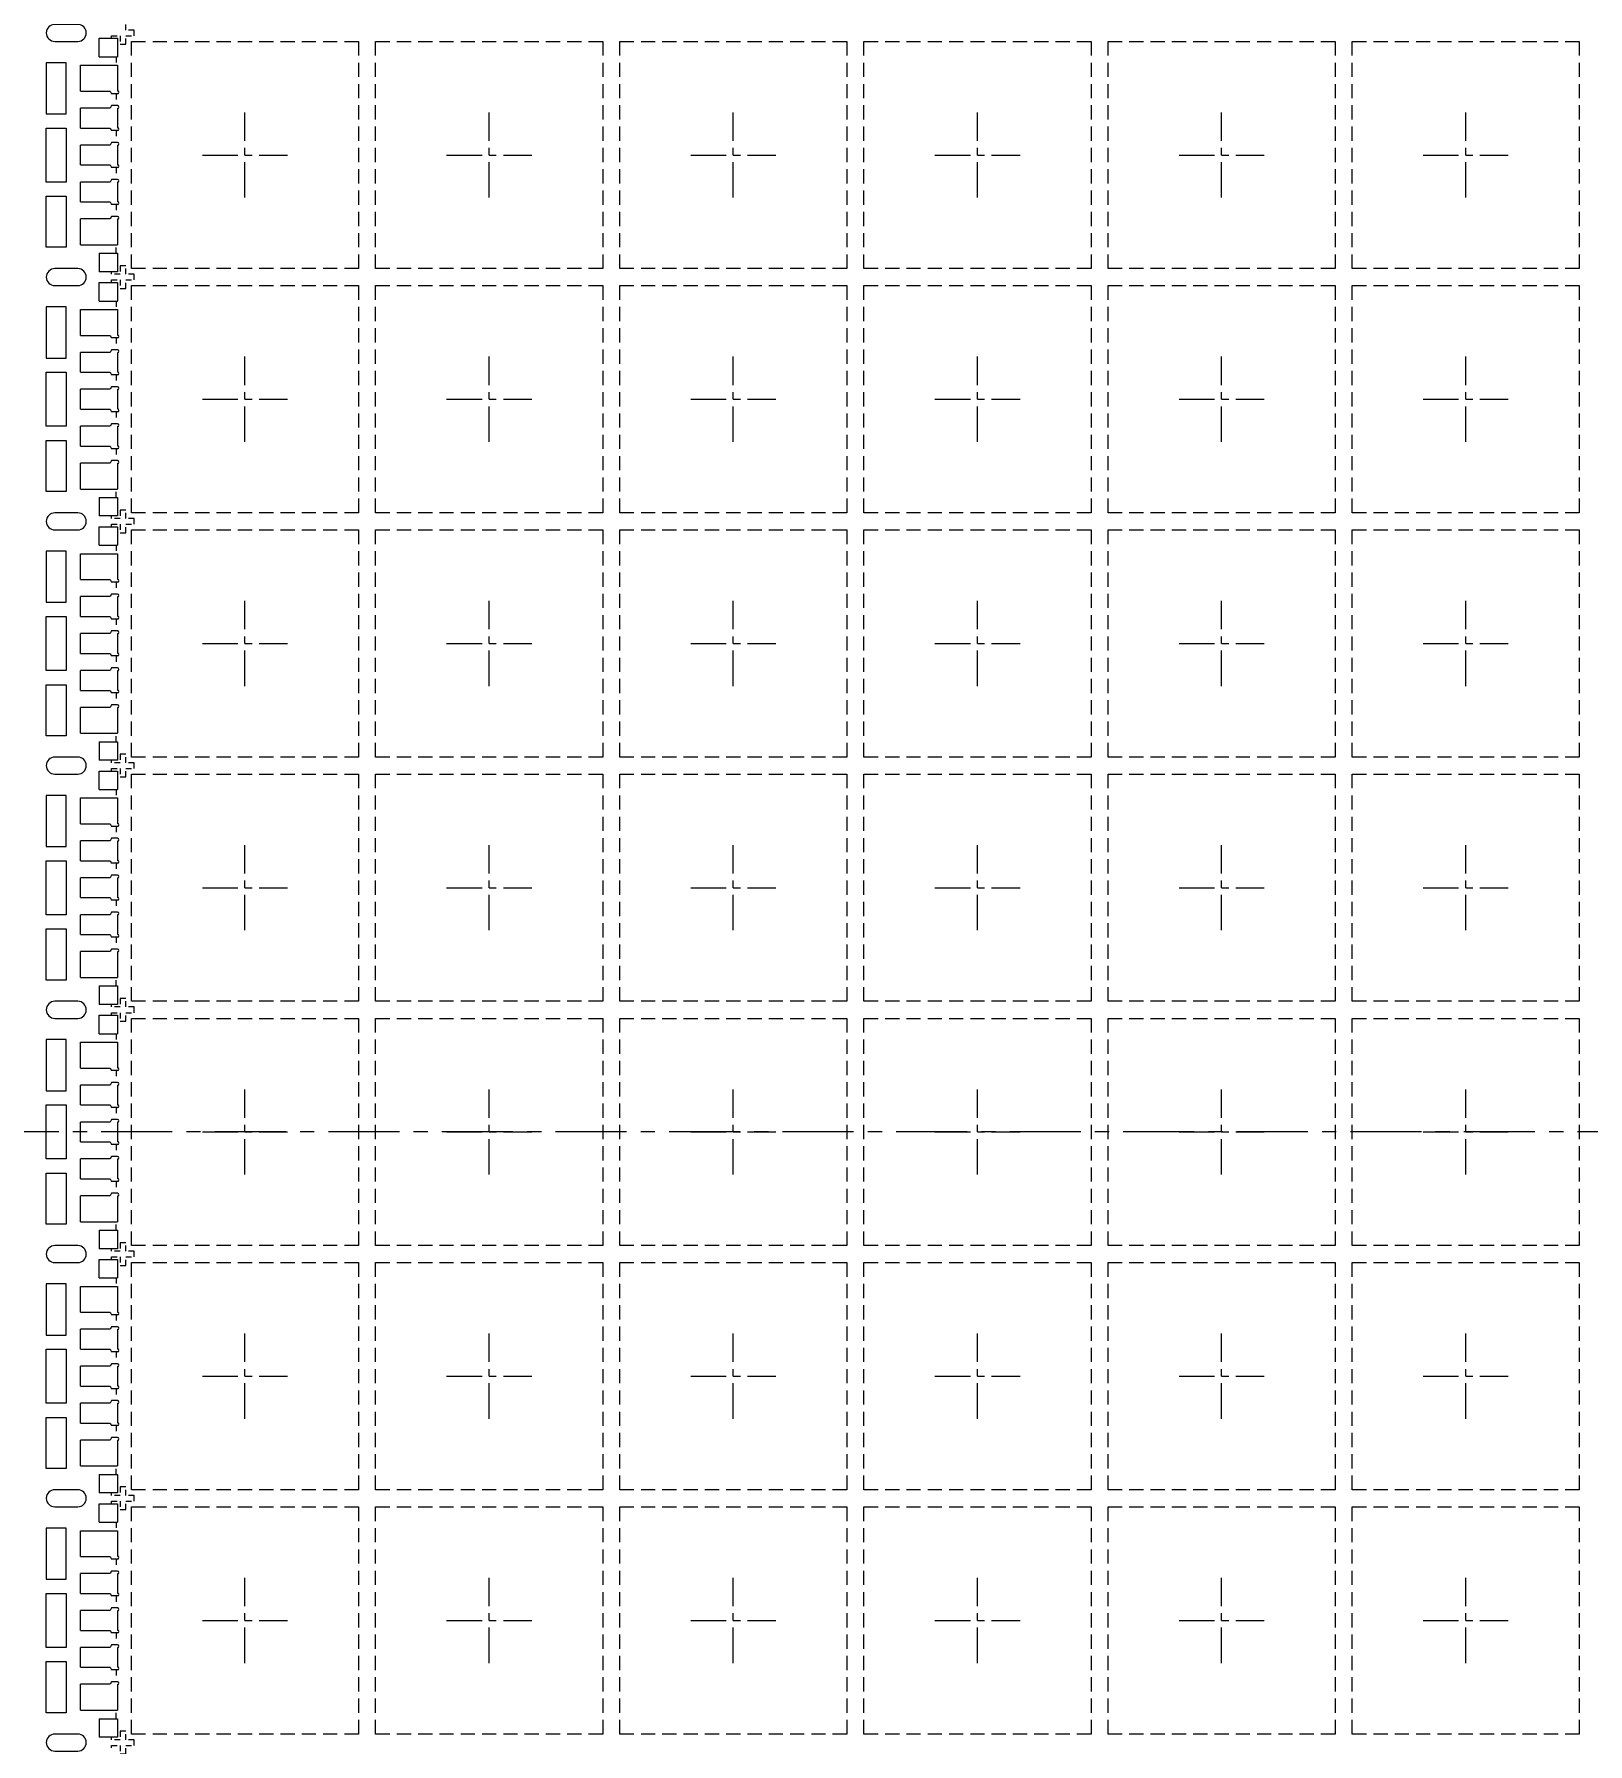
# Model space of a CAD drawing. Header units: millimetres. Extents: x 1670 to 1951, y 501 to 745.
# Drawn here: x 1737.47 to 1764.83, y 664.19 to 694.29 of the extents above; entities that cross this region are included whole.
import ezdxf

# ---------------------------------------------------------------- set-up
doc = ezdxf.new("R2010")
doc.units = ezdxf.units.MM
for name, pattern in [('CENTER', [2, 1.25, -0.25, 0.25, -0.25]), ('DASHED', [0.75, 0.5, -0.25]), ('HIDDEN', [0.375, 0.25, -0.125])]:
    doc.linetypes.add(name, pattern=pattern)
doc.layers.get('Defpoints').update_dxf_attribs({"lineweight": 18})
for name, color, linetype, lineweight in [('1', 7, 'Continuous', 18), ('1D', 4, 'Continuous', 18), ('Pkg', 2, 'DASHED', 9)]:
    doc.layers.add(name, color=color, linetype=linetype, lineweight=lineweight)
doc.layers.add('中心线', color=1, linetype='CENTER')
doc.layers.add('标注', color=4, linetype='Continuous')
doc.styles.add('宋体', font='')
doc.styles.get('宋体').set_extended_font_data('宋体')
doc.dimstyles.new('St. ZB', dxfattribs={"dimtxt": 1.25, "dimasz": 0.8, "dimexe": 0.3, "dimexo": 0.2, "dimgap": 0.3, "dimtad": 0, "dimdec": 3, "dimzin": 0, "dimdsep": 46, "dimtxsty": '宋体', "dimcen": 0.09, "dimdle": 1.6, "dimclrd": 7, "dimclre": 1, "dimclrt": 256, "dimadec": 0, "dimazin": 0, "dimtfac": 1, "dimtdec": 3, "dimtmove": 0, "dimatfit": 3, "dimfxl": 1, "dimtolj": 1, "dimtzin": 0, "dimarcsym": 0})

# ---------------------------------------------------------------- blocks, each defined once
blk = doc.blocks.new('*D61')
at = {"layer": 'Defpoints', "color": 0, "transparency": 16777216}
for p in [(1771.333, 712.452), (1764.571, 636.901), (1763.51, 632.438)]:
    blk.add_point(p, dxfattribs=at)
at = {"layer": '标注', "color": 1, "linetype": 'Continuous', "lineweight": -2, "transparency": 16777216}
for p, q in [((1764.571, 636.401), (1764.571, 635.301)), ((1764.571, 635.301), (1763.51, 634.038)), ((1763.51, 634.038), (1763.51, 632.438))]:
    blk.add_line(p, q, dxfattribs=at)
at = {"layer": '标注', "lineweight": 5, "transparency": 16777216, "insert": (1763.51, 630.013), "char_height": 1.25, "attachment_point": 5, "rotation": 90, "style": '宋体'}
blk.add_mtext('\\A1;6.762', dxfattribs=at)
blk = doc.blocks.new('*D62')
at = {"layer": 'Defpoints', "color": 0, "transparency": 16777216}
for p in [(1771.333, 712.452), (1765.371, 636.901), (1765.375, 632.405)]:
    blk.add_point(p, dxfattribs=at)
at = {"layer": '标注', "color": 1, "linetype": 'Continuous', "lineweight": -2, "transparency": 16777216}
for p, q in [((1765.371, 636.401), (1765.371, 635.301)), ((1765.371, 635.301), (1765.375, 634.005)), ((1765.375, 634.005), (1765.375, 632.405))]:
    blk.add_line(p, q, dxfattribs=at)
at = {"layer": '标注', "lineweight": 5, "transparency": 16777216, "insert": (1765.375, 629.99), "char_height": 1.25, "attachment_point": 5, "rotation": 90, "style": '宋体'}
blk.add_mtext('\\A1;5.962', dxfattribs=at)

msp = doc.modelspace()

# ---------------------------------------------------------------- linework, layer by layer
at = {"color": 1, "linetype": 'CENTER', "lineweight": 5, "ltscale": 0.5}
for p, q in [((1741.1827, 691.4144), (1741.1827, 692.9144)), ((1745.4827, 691.4144), (1745.4827, 692.9144)), ((1749.7827, 691.4144), (1749.7827, 692.9144)), ((1754.0827, 691.4144), (1754.0827, 692.9144)), ((1758.3827, 691.4144), (1758.3827, 692.9144)), ((1762.6827, 691.4144), (1762.6827, 692.9144)), ((1740.4327, 692.1644), (1741.9327, 692.1644)), ((1744.7327, 692.1644), (1746.2327, 692.1644)), ((1749.0327, 692.1644), (1750.5327, 692.1644)), ((1753.3327, 692.1644), (1754.8327, 692.1644)), ((1757.6327, 692.1644), (1759.1327, 692.1644)), ((1761.9327, 692.1644), (1763.4327, 692.1644)), ((1741.1827, 687.1144), (1741.1827, 688.6144)), ((1745.4827, 687.1144), (1745.4827, 688.6144)), ((1749.7827, 687.1144), (1749.7827, 688.6144)), ((1754.0827, 687.1144), (1754.0827, 688.6144)), ((1758.3827, 687.1144), (1758.3827, 688.6144)), ((1762.6827, 687.1144), (1762.6827, 688.6144)), ((1740.4327, 687.8644), (1741.9327, 687.8644)), ((1744.7327, 687.8644), (1746.2327, 687.8644)), ((1749.0327, 687.8644), (1750.5327, 687.8644)), ((1753.3327, 687.8644), (1754.8327, 687.8644)), ((1757.6327, 687.8644), (1759.1327, 687.8644)), ((1761.9327, 687.8644), (1763.4327, 687.8644)), ((1741.1827, 682.8144), (1741.1827, 684.3144)), ((1745.4827, 682.8144), (1745.4827, 684.3144)), ((1749.7827, 682.8144), (1749.7827, 684.3144)), ((1754.0827, 682.8144), (1754.0827, 684.3144)), ((1758.3827, 682.8144), (1758.3827, 684.3144)), ((1762.6827, 682.8144), (1762.6827, 684.3144)), ((1740.4327, 683.5644), (1741.9327, 683.5644)), ((1744.7327, 683.5644), (1746.2327, 683.5644)), ((1749.0327, 683.5644), (1750.5327, 683.5644)), ((1753.3327, 683.5644), (1754.8327, 683.5644)), ((1757.6327, 683.5644), (1759.1327, 683.5644)), ((1761.9327, 683.5644), (1763.4327, 683.5644)), ((1741.1827, 678.5144), (1741.1827, 680.0144)), ((1745.4827, 678.5144), (1745.4827, 680.0144)), ((1749.7827, 678.5144), (1749.7827, 680.0144)), ((1754.0827, 678.5144), (1754.0827, 680.0144)), ((1758.3827, 678.5144), (1758.3827, 680.0144)), ((1762.6827, 678.5144), (1762.6827, 680.0144)), ((1740.4327, 679.2644), (1741.9327, 679.2644)), ((1744.7327, 679.2644), (1746.2327, 679.2644)), ((1749.0327, 679.2644), (1750.5327, 679.2644)), ((1753.3327, 679.2644), (1754.8327, 679.2644)), ((1757.6327, 679.2644), (1759.1327, 679.2644)), ((1761.9327, 679.2644), (1763.4327, 679.2644)), ((1741.1827, 674.2144), (1741.1827, 675.7144)), ((1745.4827, 674.2144), (1745.4827, 675.7144)), ((1749.7827, 674.2144), (1749.7827, 675.7144)), ((1754.0827, 674.2144), (1754.0827, 675.7144)), ((1758.3827, 674.2144), (1758.3827, 675.7144)), ((1762.6827, 674.2144), (1762.6827, 675.7144)), ((1740.4327, 674.9644), (1741.9327, 674.9644)), ((1744.7327, 674.9644), (1746.2327, 674.9644)), ((1749.0327, 674.9644), (1750.5327, 674.9644)), ((1753.3327, 674.9644), (1754.8327, 674.9644)), ((1757.6327, 674.9644), (1759.1327, 674.9644)), ((1761.9327, 674.9644), (1763.4327, 674.9644)), ((1741.1827, 669.9144), (1741.1827, 671.4144)), ((1745.4827, 669.9144), (1745.4827, 671.4144)), ((1749.7827, 669.9144), (1749.7827, 671.4144)), ((1754.0827, 669.9144), (1754.0827, 671.4144)), ((1758.3827, 669.9144), (1758.3827, 671.4144)), ((1762.6827, 669.9144), (1762.6827, 671.4144)), ((1740.4327, 670.6644), (1741.9327, 670.6644)), ((1744.7327, 670.6644), (1746.2327, 670.6644)), ((1749.0327, 670.6644), (1750.5327, 670.6644)), ((1753.3327, 670.6644), (1754.8327, 670.6644)), ((1757.6327, 670.6644), (1759.1327, 670.6644)), ((1761.9327, 670.6644), (1763.4327, 670.6644)), ((1741.1827, 665.6144), (1741.1827, 667.1144)), ((1745.4827, 665.6144), (1745.4827, 667.1144)), ((1749.7827, 665.6144), (1749.7827, 667.1144)), ((1754.0827, 665.6144), (1754.0827, 667.1144)), ((1758.3827, 665.6144), (1758.3827, 667.1144)), ((1762.6827, 665.6144), (1762.6827, 667.1144)), ((1740.4327, 666.3644), (1741.9327, 666.3644)), ((1744.7327, 666.3644), (1746.2327, 666.3644)), ((1749.0327, 666.3644), (1750.5327, 666.3644)), ((1753.3327, 666.3644), (1754.8327, 666.3644)), ((1757.6327, 666.3644), (1759.1327, 666.3644)), ((1761.9327, 666.3644), (1763.4327, 666.3644))]:
    msp.add_line(p, q, dxfattribs=at)
at = {"layer": '1', "linetype": 'Continuous', "lineweight": 5}
for p, q in [((1738.6127, 693.8944), (1738.6127, 694.2194)), ((1738.6127, 693.8944), (1738.9377, 693.8944)), ((1738.2827, 693.7444), (1738.9377, 693.7444)), ((1738.2827, 693.2894), (1738.809, 693.2894)), ((1738.809, 693.2894), (1738.8327, 693.2444)), ((1738.9377, 693.2444), (1738.8327, 693.2444)), ((1738.809, 692.9894), (1738.2827, 692.9894)), ((1738.8327, 693.0344), (1738.809, 692.9894)), ((1738.9377, 693.0344), (1738.8327, 693.0344)), ((1738.2827, 692.6394), (1738.809, 692.6394)), ((1738.809, 692.6394), (1738.8327, 692.5944)), ((1738.809, 692.3394), (1738.2827, 692.3394)), ((1738.8327, 692.3844), (1738.809, 692.3394)), ((1738.9377, 692.5944), (1738.8327, 692.5944)), ((1738.9377, 692.3844), (1738.8327, 692.3844)), ((1738.2827, 691.9894), (1738.809, 691.9894)), ((1738.809, 691.9894), (1738.8327, 691.9444)), ((1738.8327, 691.7344), (1738.809, 691.6894)), ((1738.9377, 691.9444), (1738.8327, 691.9444)), ((1738.9377, 691.7344), (1738.8327, 691.7344)), ((1738.809, 691.6894), (1738.2827, 691.6894)), ((1738.2827, 691.3394), (1738.809, 691.3394)), ((1738.809, 691.3394), (1738.8327, 691.2944)), ((1738.9377, 691.2944), (1738.8327, 691.2944)), ((1738.809, 691.0394), (1738.2827, 691.0394)), ((1738.8327, 691.0844), (1738.809, 691.0394)), ((1738.9377, 691.0844), (1738.8327, 691.0844)), ((1738.2827, 690.5844), (1738.9377, 690.5844)), ((1738.6127, 690.4344), (1738.6127, 690.1094)), ((1738.6127, 690.4344), (1738.9377, 690.4344)), ((1738.6127, 689.5944), (1738.6127, 689.9194)), ((1738.6127, 689.5944), (1738.9377, 689.5944)), ((1738.2827, 689.4444), (1738.9377, 689.4444)), ((1738.2827, 688.9894), (1738.809, 688.9894)), ((1738.809, 688.9894), (1738.8327, 688.9444)), ((1738.809, 688.6894), (1738.2827, 688.6894)), ((1738.8327, 688.7344), (1738.809, 688.6894)), ((1738.9377, 688.9444), (1738.8327, 688.9444)), ((1738.9377, 688.7344), (1738.8327, 688.7344)), ((1738.2827, 688.3394), (1738.809, 688.3394)), ((1738.809, 688.3394), (1738.8327, 688.2944)), ((1738.9377, 688.2944), (1738.8327, 688.2944)), ((1738.809, 688.0394), (1738.2827, 688.0394)), ((1738.8327, 688.0844), (1738.809, 688.0394)), ((1738.9377, 688.0844), (1738.8327, 688.0844)), ((1738.2827, 687.6894), (1738.809, 687.6894)), ((1738.809, 687.6894), (1738.8327, 687.6444)), ((1738.9377, 687.6444), (1738.8327, 687.6444)), ((1738.809, 687.3894), (1738.2827, 687.3894)), ((1738.8327, 687.4344), (1738.809, 687.3894)), ((1738.9377, 687.4344), (1738.8327, 687.4344)), ((1738.2827, 687.0394), (1738.809, 687.0394)), ((1738.809, 687.0394), (1738.8327, 686.9944)), ((1738.9377, 686.9944), (1738.8327, 686.9944)), ((1738.809, 686.7394), (1738.2827, 686.7394)), ((1738.8327, 686.7844), (1738.809, 686.7394)), ((1738.9377, 686.7844), (1738.8327, 686.7844)), ((1738.2827, 686.2844), (1738.9377, 686.2844)), ((1738.6127, 686.1344), (1738.6127, 685.8094)), ((1738.6127, 686.1344), (1738.9377, 686.1344)), ((1738.6127, 685.2944), (1738.6127, 685.6194)), ((1738.2827, 685.1444), (1738.9377, 685.1444)), ((1738.6127, 685.2944), (1738.9377, 685.2944)), ((1738.2827, 684.6894), (1738.809, 684.6894)), ((1738.809, 684.6894), (1738.8327, 684.6444)), ((1738.9377, 684.6444), (1738.8327, 684.6444)), ((1738.809, 684.3894), (1738.2827, 684.3894)), ((1738.8327, 684.4344), (1738.809, 684.3894)), ((1738.9377, 684.4344), (1738.8327, 684.4344)), ((1738.2827, 684.0394), (1738.809, 684.0394)), ((1738.809, 684.0394), (1738.8327, 683.9944)), ((1738.9377, 683.9944), (1738.8327, 683.9944)), ((1738.809, 683.7394), (1738.2827, 683.7394)), ((1738.8327, 683.7844), (1738.809, 683.7394)), ((1738.9377, 683.7844), (1738.8327, 683.7844)), ((1738.2827, 683.3894), (1738.809, 683.3894)), ((1738.809, 683.3894), (1738.8327, 683.3444)), ((1738.9377, 683.3444), (1738.8327, 683.3444)), ((1738.809, 683.0894), (1738.2827, 683.0894)), ((1738.8327, 683.1344), (1738.809, 683.0894)), ((1738.9377, 683.1344), (1738.8327, 683.1344)), ((1738.2827, 682.7394), (1738.809, 682.7394)), ((1738.809, 682.7394), (1738.8327, 682.6944)), ((1738.9377, 682.6944), (1738.8327, 682.6944)), ((1738.809, 682.4394), (1738.2827, 682.4394)), ((1738.8327, 682.4844), (1738.809, 682.4394)), ((1738.9377, 682.4844), (1738.8327, 682.4844)), ((1738.2827, 681.9844), (1738.9377, 681.9844)), ((1738.6127, 681.8344), (1738.6127, 681.5094)), ((1738.6127, 681.8344), (1738.9377, 681.8344)), ((1738.6127, 680.9944), (1738.6127, 681.3194)), ((1738.6127, 680.9944), (1738.9377, 680.9944)), ((1738.2827, 680.8444), (1738.9377, 680.8444)), ((1738.2827, 680.3894), (1738.809, 680.3894)), ((1738.809, 680.3894), (1738.8327, 680.3444)), ((1738.9377, 680.3444), (1738.8327, 680.3444)), ((1738.809, 680.0894), (1738.2827, 680.0894)), ((1738.8327, 680.1344), (1738.809, 680.0894)), ((1738.9377, 680.1344), (1738.8327, 680.1344)), ((1738.2827, 679.7394), (1738.809, 679.7394)), ((1738.809, 679.7394), (1738.8327, 679.6944)), ((1738.9377, 679.6944), (1738.8327, 679.6944)), ((1738.809, 679.4394), (1738.2827, 679.4394)), ((1738.8327, 679.4844), (1738.809, 679.4394)), ((1738.9377, 679.4844), (1738.8327, 679.4844)), ((1738.2827, 679.0894), (1738.809, 679.0894)), ((1738.809, 679.0894), (1738.8327, 679.0444)), ((1738.809, 678.7894), (1738.2827, 678.7894)), ((1738.8327, 678.8344), (1738.809, 678.7894)), ((1738.9377, 679.0444), (1738.8327, 679.0444)), ((1738.9377, 678.8344), (1738.8327, 678.8344)), ((1738.2827, 678.4394), (1738.809, 678.4394)), ((1738.809, 678.4394), (1738.8327, 678.3944)), ((1738.8327, 678.1844), (1738.809, 678.1394)), ((1738.9377, 678.3944), (1738.8327, 678.3944)), ((1738.9377, 678.1844), (1738.8327, 678.1844)), ((1738.809, 678.1394), (1738.2827, 678.1394)), ((1738.2827, 677.6844), (1738.9377, 677.6844)), ((1738.6127, 677.5344), (1738.6127, 677.2094)), ((1738.6127, 677.5344), (1738.9377, 677.5344)), ((1738.6127, 676.6944), (1738.6127, 677.0194)), ((1738.6127, 676.6944), (1738.9377, 676.6944)), ((1738.2827, 676.5444), (1738.9377, 676.5444)), ((1738.2827, 676.0894), (1738.809, 676.0894)), ((1738.809, 676.0894), (1738.8327, 676.0444)), ((1738.809, 675.7894), (1738.2827, 675.7894)), ((1738.8327, 675.8344), (1738.809, 675.7894)), ((1738.9377, 676.0444), (1738.8327, 676.0444)), ((1738.9377, 675.8344), (1738.8327, 675.8344)), ((1738.2827, 675.4394), (1738.809, 675.4394)), ((1738.809, 675.4394), (1738.8327, 675.3944)), ((1738.8327, 675.1844), (1738.809, 675.1394)), ((1738.9377, 675.3944), (1738.8327, 675.3944)), ((1738.9377, 675.1844), (1738.8327, 675.1844)), ((1738.809, 675.1394), (1738.2827, 675.1394)), ((1738.2827, 674.7894), (1738.809, 674.7894)), ((1738.809, 674.7894), (1738.8327, 674.7444)), ((1738.9377, 674.7444), (1738.8327, 674.7444)), ((1738.809, 674.4894), (1738.2827, 674.4894)), ((1738.8327, 674.5344), (1738.809, 674.4894)), ((1738.9377, 674.5344), (1738.8327, 674.5344)), ((1738.2827, 674.1394), (1738.809, 674.1394)), ((1738.809, 674.1394), (1738.8327, 674.0944)), ((1738.9377, 674.0944), (1738.8327, 674.0944)), ((1738.809, 673.8394), (1738.2827, 673.8394)), ((1738.8327, 673.8844), (1738.809, 673.8394)), ((1738.9377, 673.8844), (1738.8327, 673.8844)), ((1738.2827, 673.3844), (1738.9377, 673.3844)), ((1738.6127, 673.2344), (1738.6127, 672.9094)), ((1738.6127, 673.2344), (1738.9377, 673.2344)), ((1738.6127, 672.3944), (1738.6127, 672.7194)), ((1738.2827, 672.2444), (1738.9377, 672.2444)), ((1738.6127, 672.3944), (1738.9377, 672.3944)), ((1738.2827, 671.7894), (1738.809, 671.7894)), ((1738.809, 671.7894), (1738.8327, 671.7444)), ((1738.8327, 671.5344), (1738.809, 671.4894)), ((1738.9377, 671.7444), (1738.8327, 671.7444)), ((1738.9377, 671.5344), (1738.8327, 671.5344)), ((1738.809, 671.4894), (1738.2827, 671.4894)), ((1738.2827, 671.1394), (1738.809, 671.1394)), ((1738.809, 671.1394), (1738.8327, 671.0944)), ((1738.9377, 671.0944), (1738.8327, 671.0944)), ((1738.809, 670.8394), (1738.2827, 670.8394)), ((1738.8327, 670.8844), (1738.809, 670.8394)), ((1738.9377, 670.8844), (1738.8327, 670.8844)), ((1738.2827, 670.4894), (1738.809, 670.4894)), ((1738.809, 670.4894), (1738.8327, 670.4444)), ((1738.9377, 670.4444), (1738.8327, 670.4444)), ((1738.809, 670.1894), (1738.2827, 670.1894)), ((1738.8327, 670.2344), (1738.809, 670.1894)), ((1738.9377, 670.2344), (1738.8327, 670.2344)), ((1738.2827, 669.8394), (1738.809, 669.8394)), ((1738.809, 669.8394), (1738.8327, 669.7944)), ((1738.9377, 669.7944), (1738.8327, 669.7944)), ((1738.809, 669.5394), (1738.2827, 669.5394)), ((1738.8327, 669.5844), (1738.809, 669.5394)), ((1738.9377, 669.5844), (1738.8327, 669.5844)), ((1738.2827, 669.0844), (1738.9377, 669.0844)), ((1738.6127, 668.9344), (1738.6127, 668.6094)), ((1738.6127, 668.9344), (1738.9377, 668.9344)), ((1738.6127, 668.0944), (1738.6127, 668.4194)), ((1738.2827, 667.9444), (1738.9377, 667.9444)), ((1738.6127, 668.0944), (1738.9377, 668.0944)), ((1738.2827, 667.4894), (1738.809, 667.4894)), ((1738.809, 667.4894), (1738.8327, 667.4444)), ((1738.9377, 667.4444), (1738.8327, 667.4444)), ((1738.809, 667.1894), (1738.2827, 667.1894)), ((1738.8327, 667.2344), (1738.809, 667.1894)), ((1738.9377, 667.2344), (1738.8327, 667.2344)), ((1738.2827, 666.8394), (1738.809, 666.8394)), ((1738.809, 666.8394), (1738.8327, 666.7944)), ((1738.9377, 666.7944), (1738.8327, 666.7944)), ((1738.809, 666.5394), (1738.2827, 666.5394)), ((1738.8327, 666.5844), (1738.809, 666.5394)), ((1738.9377, 666.5844), (1738.8327, 666.5844)), ((1738.2827, 666.1894), (1738.809, 666.1894)), ((1738.809, 666.1894), (1738.8327, 666.1444)), ((1738.9377, 666.1444), (1738.8327, 666.1444)), ((1738.809, 665.8894), (1738.2827, 665.8894)), ((1738.8327, 665.9344), (1738.809, 665.8894)), ((1738.9377, 665.9344), (1738.8327, 665.9344)), ((1738.2827, 665.5394), (1738.809, 665.5394)), ((1738.809, 665.5394), (1738.8327, 665.4944)), ((1738.809, 665.2394), (1738.2827, 665.2394)), ((1738.8327, 665.2844), (1738.809, 665.2394)), ((1738.9377, 665.4944), (1738.8327, 665.4944)), ((1738.9377, 665.2844), (1738.8327, 665.2844)), ((1738.2827, 664.7844), (1738.9377, 664.7844)), ((1738.6127, 664.6344), (1738.6127, 664.3094)), ((1738.6127, 664.6344), (1738.9377, 664.6344))]:
    msp.add_line(p, q, dxfattribs=at)
at = {"layer": '1', "lineweight": 5}
for p, q in [((1738.2827, 693.2894), (1738.2827, 693.7444)), ((1738.2827, 692.6394), (1738.2827, 692.9894)), ((1738.2827, 691.9894), (1738.2827, 692.3394)), ((1738.2827, 691.3394), (1738.2827, 691.6894)), ((1738.2827, 690.5844), (1738.2827, 691.0394)), ((1738.2827, 688.9894), (1738.2827, 689.4444)), ((1738.2827, 688.3394), (1738.2827, 688.6894)), ((1738.2827, 687.6894), (1738.2827, 688.0394)), ((1738.2827, 687.0394), (1738.2827, 687.3894)), ((1738.2827, 686.2844), (1738.2827, 686.7394)), ((1738.2827, 684.6894), (1738.2827, 685.1444)), ((1738.2827, 684.0394), (1738.2827, 684.3894)), ((1738.2827, 683.3894), (1738.2827, 683.7394)), ((1738.2827, 682.7394), (1738.2827, 683.0894)), ((1738.2827, 681.9844), (1738.2827, 682.4394)), ((1738.2827, 680.3894), (1738.2827, 680.8444)), ((1738.2827, 679.7394), (1738.2827, 680.0894)), ((1738.2827, 679.0894), (1738.2827, 679.4394)), ((1738.2827, 678.4394), (1738.2827, 678.7894)), ((1738.2827, 677.6844), (1738.2827, 678.1394)), ((1738.2827, 676.0894), (1738.2827, 676.5444)), ((1738.2827, 675.4394), (1738.2827, 675.7894)), ((1738.2827, 674.7894), (1738.2827, 675.1394)), ((1738.2827, 674.1394), (1738.2827, 674.4894)), ((1738.2827, 673.3844), (1738.2827, 673.8394)), ((1738.2827, 671.7894), (1738.2827, 672.2444)), ((1738.2827, 671.1394), (1738.2827, 671.4894)), ((1738.2827, 670.4894), (1738.2827, 670.8394)), ((1738.2827, 669.8394), (1738.2827, 670.1894)), ((1738.2827, 669.0844), (1738.2827, 669.5394)), ((1738.2827, 667.4894), (1738.2827, 667.9444)), ((1738.2827, 666.8394), (1738.2827, 667.1894)), ((1738.2827, 666.1894), (1738.2827, 666.5394)), ((1738.2827, 665.5394), (1738.2827, 665.8894)), ((1738.2827, 664.7844), (1738.2827, 665.2394))]:
    msp.add_line(p, q, dxfattribs=at)
at = {"layer": '1', "lineweight": 5, "ltscale": 10}
for points in [[(1738.2377, 694.4644), (1737.8327, 694.4644, 1), (1737.8327, 694.1644), (1738.2377, 694.1644, 1)], [(1738.2377, 690.1644), (1737.8327, 690.1644, 1), (1737.8327, 689.8644), (1738.2377, 689.8644, 1)], [(1738.2377, 685.8644), (1737.8327, 685.8644, 1), (1737.8327, 685.5644), (1738.2377, 685.5644, 1)], [(1738.2377, 681.5644), (1737.8327, 681.5644, 1), (1737.8327, 681.2644), (1738.2377, 681.2644, 1)], [(1738.2377, 677.2644), (1737.8327, 677.2644, 1), (1737.8327, 676.9644), (1738.2377, 676.9644, 1)], [(1738.2377, 672.9644), (1737.8327, 672.9644, 1), (1737.8327, 672.6644), (1738.2377, 672.6644, 1)], [(1738.2377, 668.6644), (1737.8327, 668.6644, 1), (1737.8327, 668.3644), (1738.2377, 668.3644, 1)], [(1738.2377, 664.3644), (1737.8327, 664.3644, 1), (1737.8327, 664.0644), (1738.2377, 664.0644, 1)]]:
    msp.add_lwpolyline(points, format="xyb", close=True, dxfattribs=at)
at = {"layer": '1', "linetype": 'Continuous', "lineweight": 5}
for points in [[(1738.6127, 694.2194), (1738.9377, 694.2194), (1738.9377, 693.8944)], [(1738.9377, 693.7444), (1738.9377, 693.2944)], [(1738.9377, 692.9844), (1738.9377, 692.6444)], [(1738.9377, 692.3344), (1738.9377, 691.9944)], [(1738.9377, 691.6844), (1738.9377, 691.3444)], [(1738.9377, 691.0344), (1738.9377, 690.5844)], [(1738.9377, 690.4344), (1738.9377, 690.1094), (1738.6127, 690.1094)], [(1738.6127, 689.9194), (1738.9377, 689.9194), (1738.9377, 689.5944)], [(1738.9377, 689.4444), (1738.9377, 688.9944)], [(1738.9377, 688.6844), (1738.9377, 688.3444)], [(1738.9377, 688.0344), (1738.9377, 687.6944)], [(1738.9377, 687.3844), (1738.9377, 687.0444)], [(1738.9377, 686.7344), (1738.9377, 686.2844)], [(1738.9377, 686.1344), (1738.9377, 685.8094), (1738.6127, 685.8094)], [(1738.6127, 685.6194), (1738.9377, 685.6194), (1738.9377, 685.2944)], [(1738.9377, 685.1444), (1738.9377, 684.6944)], [(1738.9377, 684.3844), (1738.9377, 684.0444)], [(1738.9377, 683.7344), (1738.9377, 683.3944)], [(1738.9377, 683.0844), (1738.9377, 682.7444)], [(1738.9377, 682.4344), (1738.9377, 681.9844)], [(1738.9377, 681.8344), (1738.9377, 681.5094), (1738.6127, 681.5094)], [(1738.6127, 681.3194), (1738.9377, 681.3194), (1738.9377, 680.9944)], [(1738.9377, 680.8444), (1738.9377, 680.3944)], [(1738.9377, 680.0844), (1738.9377, 679.7444)], [(1738.9377, 679.4344), (1738.9377, 679.0944)], [(1738.9377, 678.7844), (1738.9377, 678.4444)], [(1738.9377, 678.1344), (1738.9377, 677.6844)], [(1738.9377, 677.5344), (1738.9377, 677.2094), (1738.6127, 677.2094)], [(1738.6127, 677.0194), (1738.9377, 677.0194), (1738.9377, 676.6944)], [(1738.9377, 676.5444), (1738.9377, 676.0944)], [(1738.9377, 675.7844), (1738.9377, 675.4444)], [(1738.9377, 675.1344), (1738.9377, 674.7944)], [(1738.9377, 674.4844), (1738.9377, 674.1444)], [(1738.9377, 673.8344), (1738.9377, 673.3844)], [(1738.9377, 673.2344), (1738.9377, 672.9094), (1738.6127, 672.9094)], [(1738.6127, 672.7194), (1738.9377, 672.7194), (1738.9377, 672.3944)], [(1738.9377, 672.2444), (1738.9377, 671.7944)], [(1738.9377, 671.4844), (1738.9377, 671.1444)], [(1738.9377, 670.8344), (1738.9377, 670.4944)], [(1738.9377, 670.1844), (1738.9377, 669.8444)], [(1738.9377, 669.5344), (1738.9377, 669.0844)], [(1738.9377, 668.9344), (1738.9377, 668.6094), (1738.6127, 668.6094)], [(1738.6127, 668.4194), (1738.9377, 668.4194), (1738.9377, 668.0944)], [(1738.9377, 667.9444), (1738.9377, 667.4944)], [(1738.9377, 667.1844), (1738.9377, 666.8444)], [(1738.9377, 666.5344), (1738.9377, 666.1944)], [(1738.9377, 665.8844), (1738.9377, 665.5444)], [(1738.9377, 665.2344), (1738.9377, 664.7844)], [(1738.9377, 664.6344), (1738.9377, 664.3094), (1738.6127, 664.3094)]]:
    msp.add_lwpolyline(points, dxfattribs=at)
at = {"layer": '1', "lineweight": 5, "ltscale": 10}
for points in [[(1737.6827, 692.8894), (1738.0327, 692.8894), (1738.0327, 693.7894), (1737.6827, 693.7894)], [(1737.6827, 692.6394), (1738.0327, 692.6394), (1738.0327, 691.6894), (1737.6827, 691.6894)], [(1738.0327, 691.4394), (1738.0327, 690.5394), (1737.6827, 690.5394), (1737.6827, 691.4394)], [(1737.6827, 688.5894), (1738.0327, 688.5894), (1738.0327, 689.4894), (1737.6827, 689.4894)], [(1737.6827, 688.3394), (1738.0327, 688.3394), (1738.0327, 687.3894), (1737.6827, 687.3894)], [(1738.0327, 687.1394), (1738.0327, 686.2394), (1737.6827, 686.2394), (1737.6827, 687.1394)], [(1737.6827, 684.2894), (1738.0327, 684.2894), (1738.0327, 685.1894), (1737.6827, 685.1894)], [(1737.6827, 684.0394), (1738.0327, 684.0394), (1738.0327, 683.0894), (1737.6827, 683.0894)], [(1738.0327, 682.8394), (1738.0327, 681.9394), (1737.6827, 681.9394), (1737.6827, 682.8394)], [(1737.6827, 679.9894), (1738.0327, 679.9894), (1738.0327, 680.8894), (1737.6827, 680.8894)], [(1737.6827, 679.7394), (1738.0327, 679.7394), (1738.0327, 678.7894), (1737.6827, 678.7894)], [(1738.0327, 678.5394), (1738.0327, 677.6394), (1737.6827, 677.6394), (1737.6827, 678.5394)], [(1737.6827, 675.6894), (1738.0327, 675.6894), (1738.0327, 676.5894), (1737.6827, 676.5894)], [(1737.6827, 675.4394), (1738.0327, 675.4394), (1738.0327, 674.4894), (1737.6827, 674.4894)], [(1738.0327, 674.2394), (1738.0327, 673.3394), (1737.6827, 673.3394), (1737.6827, 674.2394)], [(1737.6827, 671.3894), (1738.0327, 671.3894), (1738.0327, 672.2894), (1737.6827, 672.2894)], [(1737.6827, 671.1394), (1738.0327, 671.1394), (1738.0327, 670.1894), (1737.6827, 670.1894)], [(1738.0327, 669.9394), (1738.0327, 669.0394), (1737.6827, 669.0394), (1737.6827, 669.9394)], [(1737.6827, 667.0894), (1738.0327, 667.0894), (1738.0327, 667.9894), (1737.6827, 667.9894)], [(1737.6827, 666.8394), (1738.0327, 666.8394), (1738.0327, 665.8894), (1737.6827, 665.8894)], [(1738.0327, 665.6394), (1738.0327, 664.7394), (1737.6827, 664.7394), (1737.6827, 665.6394)]]:
    msp.add_lwpolyline(points, close=True, dxfattribs=at)
at = {"layer": '1'}
for centre in [(1738.9377, 693.2694), (1738.9377, 693.0094), (1738.9377, 692.6194), (1738.9377, 692.3594), (1738.9377, 691.9694), (1738.9377, 691.7094), (1738.9377, 691.3194), (1738.9377, 691.0594), (1738.9377, 688.9694), (1738.9377, 688.7094), (1738.9377, 688.3194), (1738.9377, 688.0594), (1738.9377, 687.6694), (1738.9377, 687.4094), (1738.9377, 687.0194), (1738.9377, 686.7594), (1738.9377, 684.6694), (1738.9377, 684.4094), (1738.9377, 684.0194), (1738.9377, 683.7594), (1738.9377, 683.3694), (1738.9377, 683.1094), (1738.9377, 682.7194), (1738.9377, 682.4594), (1738.9377, 680.3694), (1738.9377, 680.1094), (1738.9377, 679.7194), (1738.9377, 679.4594), (1738.9377, 679.0694), (1738.9377, 678.8094), (1738.9377, 678.4194), (1738.9377, 678.1594), (1738.9377, 676.0694), (1738.9377, 675.8094), (1738.9377, 675.4194), (1738.9377, 675.1594), (1738.9377, 674.7694), (1738.9377, 674.5094), (1738.9377, 674.1194), (1738.9377, 673.8594), (1738.9377, 671.7694), (1738.9377, 671.5094), (1738.9377, 671.1194), (1738.9377, 670.8594), (1738.9377, 670.4694), (1738.9377, 670.2094), (1738.9377, 669.8194), (1738.9377, 669.5594), (1738.9377, 667.4694), (1738.9377, 667.2094), (1738.9377, 666.8194), (1738.9377, 666.5594), (1738.9377, 666.1694), (1738.9377, 665.9094), (1738.9377, 665.5194), (1738.9377, 665.2594)]:
    msp.add_arc(centre, 0.025, 270, 90, dxfattribs=at)
at = {"layer": '1D', "color": 4, "linetype": 'HIDDEN', "lineweight": 5, "ltscale": 0.3}
for points in [[(1738.8327, 694.2194), (1738.8327, 694.2644), (1738.9827, 694.2644), (1738.9827, 694.1144), (1739.0827, 694.1144), (1739.0827, 694.2644), (1739.2327, 694.2644), (1739.2327, 694.3644), (1739.0827, 694.3644), (1739.0827, 694.5144), (1738.9827, 694.5144)], [(1738.9127, 693.8944), (1738.9127, 693.7444)], [(1738.9127, 693.2444), (1738.9127, 693.0344)], [(1738.9127, 692.5944), (1738.9127, 692.3844)], [(1738.9127, 691.9444), (1738.9127, 691.7344)], [(1738.9127, 691.2944), (1738.9127, 691.0844)], [(1738.9127, 690.4344), (1738.9127, 690.5844)], [(1738.8327, 689.9194), (1738.8327, 689.9644), (1738.9827, 689.9644), (1738.9827, 689.8144), (1739.0827, 689.8144), (1739.0827, 689.9644), (1739.2327, 689.9644), (1739.2327, 690.0644), (1739.0827, 690.0644), (1739.0827, 690.2144), (1738.9827, 690.2144)], [(1738.9827, 690.2144), (1738.9827, 690.0644), (1738.8327, 690.0644), (1738.8327, 690.1094)], [(1738.9127, 689.5944), (1738.9127, 689.4444)], [(1738.9127, 688.9444), (1738.9127, 688.7344)], [(1738.9127, 688.2944), (1738.9127, 688.0844)], [(1738.9127, 687.6444), (1738.9127, 687.4344)], [(1738.9127, 686.9944), (1738.9127, 686.7844)], [(1738.9127, 686.1344), (1738.9127, 686.2844)], [(1738.8327, 685.6194), (1738.8327, 685.6644), (1738.9827, 685.6644), (1738.9827, 685.5144), (1739.0827, 685.5144), (1739.0827, 685.6644), (1739.2327, 685.6644), (1739.2327, 685.7644), (1739.0827, 685.7644), (1739.0827, 685.9144), (1738.9827, 685.9144)], [(1738.9827, 685.9144), (1738.9827, 685.7644), (1738.8327, 685.7644), (1738.8327, 685.8094)], [(1738.9127, 685.2944), (1738.9127, 685.1444)], [(1738.9127, 684.6444), (1738.9127, 684.4344)], [(1738.9127, 683.9944), (1738.9127, 683.7844)], [(1738.9127, 683.3444), (1738.9127, 683.1344)], [(1738.9127, 682.6944), (1738.9127, 682.4844)], [(1738.9127, 681.8344), (1738.9127, 681.9844)], [(1738.8327, 681.3194), (1738.8327, 681.3644), (1738.9827, 681.3644), (1738.9827, 681.2144), (1739.0827, 681.2144), (1739.0827, 681.3644), (1739.2327, 681.3644), (1739.2327, 681.4644), (1739.0827, 681.4644), (1739.0827, 681.6144), (1738.9827, 681.6144)], [(1738.9827, 681.6144), (1738.9827, 681.4644), (1738.8327, 681.4644), (1738.8327, 681.5094)], [(1738.9127, 680.9944), (1738.9127, 680.8444)], [(1738.9127, 680.3444), (1738.9127, 680.1344)], [(1738.9127, 679.6944), (1738.9127, 679.4844)], [(1738.9127, 679.0444), (1738.9127, 678.8344)], [(1738.9127, 678.3944), (1738.9127, 678.1844)], [(1738.9127, 677.5344), (1738.9127, 677.6844)], [(1738.8327, 677.0194), (1738.8327, 677.0644), (1738.9827, 677.0644), (1738.9827, 676.9144), (1739.0827, 676.9144), (1739.0827, 677.0644), (1739.2327, 677.0644), (1739.2327, 677.1644), (1739.0827, 677.1644), (1739.0827, 677.3144), (1738.9827, 677.3144)], [(1738.9827, 677.3144), (1738.9827, 677.1644), (1738.8327, 677.1644), (1738.8327, 677.2094)], [(1738.9127, 676.6944), (1738.9127, 676.5444)], [(1738.9127, 676.0444), (1738.9127, 675.8344)], [(1738.9127, 675.3944), (1738.9127, 675.1844)], [(1738.9127, 674.7444), (1738.9127, 674.5344)], [(1738.9127, 674.0944), (1738.9127, 673.8844)], [(1738.9127, 673.2344), (1738.9127, 673.3844)], [(1738.8327, 672.7194), (1738.8327, 672.7644), (1738.9827, 672.7644), (1738.9827, 672.6144), (1739.0827, 672.6144), (1739.0827, 672.7644), (1739.2327, 672.7644), (1739.2327, 672.8644), (1739.0827, 672.8644), (1739.0827, 673.0144), (1738.9827, 673.0144)], [(1738.9827, 673.0144), (1738.9827, 672.8644), (1738.8327, 672.8644), (1738.8327, 672.9094)], [(1738.9127, 672.3944), (1738.9127, 672.2444)], [(1738.9127, 671.7444), (1738.9127, 671.5344)], [(1738.9127, 671.0944), (1738.9127, 670.8844)], [(1738.9127, 670.4444), (1738.9127, 670.2344)], [(1738.9127, 669.7944), (1738.9127, 669.5844)], [(1738.9127, 668.9344), (1738.9127, 669.0844)], [(1738.8327, 668.4194), (1738.8327, 668.4644), (1738.9827, 668.4644), (1738.9827, 668.3144), (1739.0827, 668.3144), (1739.0827, 668.4644), (1739.2327, 668.4644), (1739.2327, 668.5644), (1739.0827, 668.5644), (1739.0827, 668.7144), (1738.9827, 668.7144)], [(1738.9827, 668.7144), (1738.9827, 668.5644), (1738.8327, 668.5644), (1738.8327, 668.6094)], [(1738.9127, 668.0944), (1738.9127, 667.9444)], [(1738.9127, 667.4444), (1738.9127, 667.2344)], [(1738.9127, 666.7944), (1738.9127, 666.5844)], [(1738.9127, 666.1444), (1738.9127, 665.9344)], [(1738.9127, 665.4944), (1738.9127, 665.2844)], [(1738.9127, 664.6344), (1738.9127, 664.7844)], [(1738.8327, 664.1194), (1738.8327, 664.1644), (1738.9827, 664.1644), (1738.9827, 664.0144), (1739.0827, 664.0144), (1739.0827, 664.1644), (1739.2327, 664.1644), (1739.2327, 664.2644), (1739.0827, 664.2644), (1739.0827, 664.4144), (1738.9827, 664.4144)], [(1738.9827, 664.4144), (1738.9827, 664.2644), (1738.8327, 664.2644), (1738.8327, 664.3094)]]:
    msp.add_lwpolyline(points, dxfattribs=at)
at = {"layer": 'Pkg', "color": 2, "linetype": 'DASHED', "lineweight": 5, "ltscale": 0.5}
for points in [[(1739.1827, 694.1644), (1743.1827, 694.1644), (1743.1827, 690.1644), (1739.1827, 690.1644)], [(1743.4827, 694.1644), (1747.4827, 694.1644), (1747.4827, 690.1644), (1743.4827, 690.1644)], [(1747.7827, 694.1644), (1751.7827, 694.1644), (1751.7827, 690.1644), (1747.7827, 690.1644)], [(1752.0827, 694.1644), (1756.0827, 694.1644), (1756.0827, 690.1644), (1752.0827, 690.1644)], [(1756.3827, 694.1644), (1760.3827, 694.1644), (1760.3827, 690.1644), (1756.3827, 690.1644)], [(1760.6827, 694.1644), (1764.6827, 694.1644), (1764.6827, 690.1644), (1760.6827, 690.1644)], [(1739.1827, 689.8644), (1743.1827, 689.8644), (1743.1827, 685.8644), (1739.1827, 685.8644)], [(1743.4827, 689.8644), (1747.4827, 689.8644), (1747.4827, 685.8644), (1743.4827, 685.8644)], [(1747.7827, 689.8644), (1751.7827, 689.8644), (1751.7827, 685.8644), (1747.7827, 685.8644)], [(1752.0827, 689.8644), (1756.0827, 689.8644), (1756.0827, 685.8644), (1752.0827, 685.8644)], [(1756.3827, 689.8644), (1760.3827, 689.8644), (1760.3827, 685.8644), (1756.3827, 685.8644)], [(1760.6827, 689.8644), (1764.6827, 689.8644), (1764.6827, 685.8644), (1760.6827, 685.8644)], [(1739.1827, 685.5644), (1743.1827, 685.5644), (1743.1827, 681.5644), (1739.1827, 681.5644)], [(1743.4827, 685.5644), (1747.4827, 685.5644), (1747.4827, 681.5644), (1743.4827, 681.5644)], [(1747.7827, 685.5644), (1751.7827, 685.5644), (1751.7827, 681.5644), (1747.7827, 681.5644)], [(1752.0827, 685.5644), (1756.0827, 685.5644), (1756.0827, 681.5644), (1752.0827, 681.5644)], [(1756.3827, 685.5644), (1760.3827, 685.5644), (1760.3827, 681.5644), (1756.3827, 681.5644)], [(1760.6827, 685.5644), (1764.6827, 685.5644), (1764.6827, 681.5644), (1760.6827, 681.5644)], [(1739.1827, 681.2644), (1743.1827, 681.2644), (1743.1827, 677.2644), (1739.1827, 677.2644)], [(1743.4827, 681.2644), (1747.4827, 681.2644), (1747.4827, 677.2644), (1743.4827, 677.2644)], [(1747.7827, 681.2644), (1751.7827, 681.2644), (1751.7827, 677.2644), (1747.7827, 677.2644)], [(1752.0827, 681.2644), (1756.0827, 681.2644), (1756.0827, 677.2644), (1752.0827, 677.2644)], [(1756.3827, 681.2644), (1760.3827, 681.2644), (1760.3827, 677.2644), (1756.3827, 677.2644)], [(1760.6827, 681.2644), (1764.6827, 681.2644), (1764.6827, 677.2644), (1760.6827, 677.2644)], [(1739.1827, 676.9644), (1743.1827, 676.9644), (1743.1827, 672.9644), (1739.1827, 672.9644)], [(1743.4827, 676.9644), (1747.4827, 676.9644), (1747.4827, 672.9644), (1743.4827, 672.9644)], [(1747.7827, 676.9644), (1751.7827, 676.9644), (1751.7827, 672.9644), (1747.7827, 672.9644)], [(1752.0827, 676.9644), (1756.0827, 676.9644), (1756.0827, 672.9644), (1752.0827, 672.9644)], [(1756.3827, 676.9644), (1760.3827, 676.9644), (1760.3827, 672.9644), (1756.3827, 672.9644)], [(1760.6827, 676.9644), (1764.6827, 676.9644), (1764.6827, 672.9644), (1760.6827, 672.9644)], [(1739.1827, 672.6644), (1743.1827, 672.6644), (1743.1827, 668.6644), (1739.1827, 668.6644)], [(1743.4827, 672.6644), (1747.4827, 672.6644), (1747.4827, 668.6644), (1743.4827, 668.6644)], [(1747.7827, 672.6644), (1751.7827, 672.6644), (1751.7827, 668.6644), (1747.7827, 668.6644)], [(1752.0827, 672.6644), (1756.0827, 672.6644), (1756.0827, 668.6644), (1752.0827, 668.6644)], [(1756.3827, 672.6644), (1760.3827, 672.6644), (1760.3827, 668.6644), (1756.3827, 668.6644)], [(1760.6827, 672.6644), (1764.6827, 672.6644), (1764.6827, 668.6644), (1760.6827, 668.6644)], [(1739.1827, 668.3644), (1743.1827, 668.3644), (1743.1827, 664.3644), (1739.1827, 664.3644)], [(1743.4827, 668.3644), (1747.4827, 668.3644), (1747.4827, 664.3644), (1743.4827, 664.3644)], [(1747.7827, 668.3644), (1751.7827, 668.3644), (1751.7827, 664.3644), (1747.7827, 664.3644)], [(1752.0827, 668.3644), (1756.0827, 668.3644), (1756.0827, 664.3644), (1752.0827, 664.3644)], [(1756.3827, 668.3644), (1760.3827, 668.3644), (1760.3827, 664.3644), (1756.3827, 664.3644)], [(1760.6827, 668.3644), (1764.6827, 668.3644), (1764.6827, 664.3644), (1760.6827, 664.3644)]]:
    msp.add_lwpolyline(points, close=True, dxfattribs=at)
at = {"layer": '中心线', "lineweight": 5}
msp.add_line((1803.9019, 674.9644), (1733.6747, 674.9644), dxfattribs=at)

# ---------------------------------------------------------------- dimensions: what is measured, and where the dimension line sits
at = {"layer": '标注', "lineweight": 5}
for feature_location, offset, picture, middle in [((1764.5707, 636.9014), (-1.0611, -4.4639), '*D61', (1763.5096, 630.0125)), ((1765.3707, 636.9014), (0.0044, -4.4967), '*D62', (1765.3751, 629.9902))]:
    dim = msp.add_ordinate_dim(feature_location=feature_location, offset=offset, dtype=1, origin=(1771.3327, 712.4524), dimstyle='St. ZB', override={"dimexo": 0.5, "dimtxsty": '宋体', "dimsah": 1, "dimclrd": 1}, dxfattribs=at)
    dim.commit()
    dim.dimension.update_dxf_attribs({"geometry": picture, "text_midpoint": middle})

doc.saveas('drawing.dxf')
